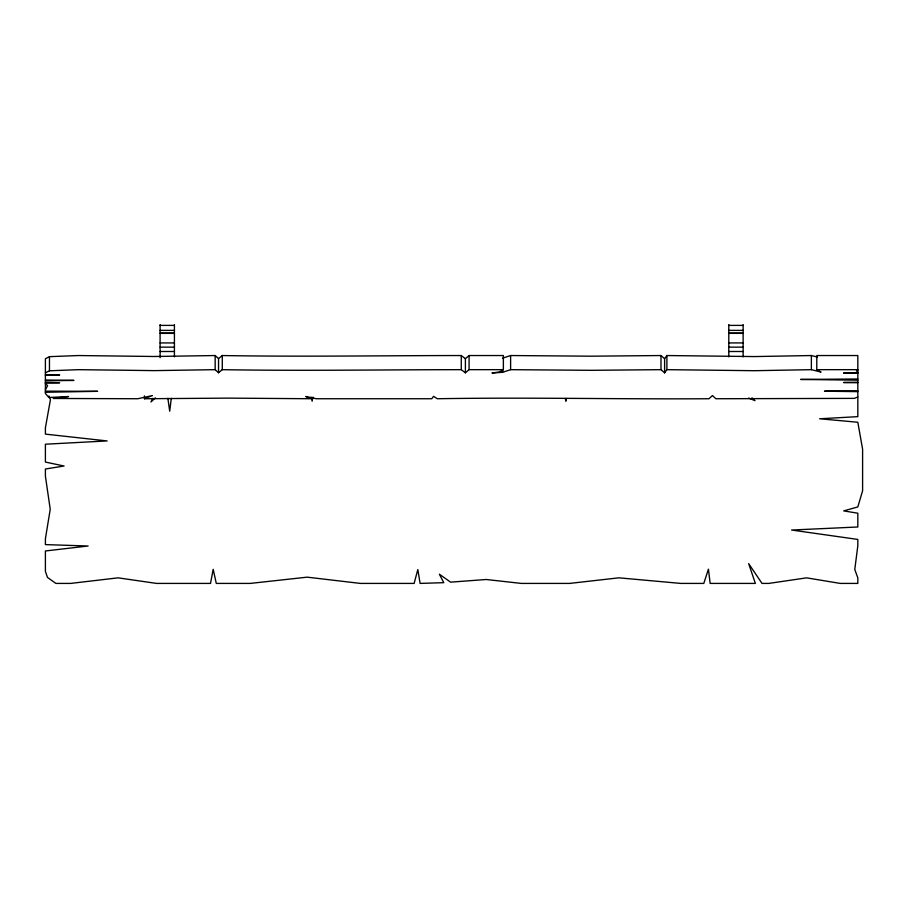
<?xml version="1.0" encoding="UTF-8"?>
<svg xmlns="http://www.w3.org/2000/svg" width="908" height="908" viewBox="0 0 908 908"><rect width="100%" height="100%" fill="white"/><g stroke="black" fill="none" stroke-linecap="round" stroke-linejoin="round"><path stroke-width="1.36" d="M171.294 398.317L169.705 411.222L167.878 398.317M566.331 398.499L565.866 401.245L565.264 398.499M312.988 397.102L312.125 401.211L311.194 397.102M152.839 398.317L150.989 401.972L155.325 397.852M45.4 389.736L47.613 385.707L45.4 383.369M45.4 372.859L49.463 370.793L78.417 369.669L154.474 370.623L215.162 369.669L218.544 372.745L222.278 369.669C301.967 371.02 381.564 369.715 461.264 369.669L465.395 372.825L465.395 358.694L469.084 355.539L503.373 355.539L503.373 369.669L499.377 371.996L491.943 373.006L502.51 372.325L510.614 369.669L591.131 370.316L660.99 369.669L664.611 372.836L664.611 358.705L666.903 355.539L754.491 356.572L811.366 355.539L817.404 357.048M664.611 372.836L666.903 369.669L666.903 355.539M465.395 372.825L469.084 369.669L503.373 369.669M218.544 372.745L218.544 358.615L222.278 355.539C301.967 356.889 381.564 355.584 461.264 355.539L465.395 358.694M218.544 358.615L215.162 355.539L154.474 356.492L78.417 355.539L49.463 356.662L45.4 358.728L45.4 393.516L48.85 397.511L68.531 396.535L53.22 398.464L137.778 398.737L152.442 395.559L144.44 398.737L144.44 395.911M857.822 396.955L854.462 398.374L715.856 398.737L712.462 395.559L708.966 398.737C618.405 399.316 527.854 397.227 437.304 398.737L433.581 396.342L431.754 398.737L316.347 398.737L305.78 396.478L310.888 398.737L228.861 398.124L144.44 398.737M857.822 370.192L856.426 370.748L857.822 372.348M502.51 358.195L510.614 355.539L591.131 356.186L660.99 355.539L664.611 358.705M857.822 372.723L843.543 373.052L857.822 373.267M857.822 382.234L843.577 382.506L857.822 382.756M45.4 382.994L59.656 382.733L45.4 382.506M45.4 392.267L97.667 391.325L45.4 391.144M45.4 375.333L59.667 375.083L45.4 374.845M45.4 380.838L73.957 380.407L45.4 380.009M857.822 390.746L824.475 391.189L857.822 391.654M857.822 378.988L800.629 379.442L857.822 380.168M160.092 325.393L174.427 325.393M728.795 325.393L743.13 325.393M160.092 330.376L174.427 330.376M728.795 330.376L743.13 330.376M160.092 333.088L174.427 333.088M728.795 333.088L743.13 333.088M160.092 333.372L174.427 333.372M728.795 333.372L743.13 333.372M160.092 342.929L174.427 342.929M728.795 342.929L743.13 342.929M160.092 347.151L174.427 347.151M728.795 347.151L743.13 347.151M160.092 351.498L174.427 351.498M728.795 351.498L743.13 351.498M666.903 369.669L754.491 370.702L811.366 369.669L821.025 372.076L816.78 369.669L816.78 355.539L857.822 355.539L857.822 416.647L819.652 418.781L857.822 422.254L862.6 449.199L862.6 490.774L857.822 506.936L843.68 510.886L857.822 513.213L857.822 526.992L791.583 530.034L857.822 539.431L857.822 545.765L854.78 569.475L857.822 577.919L857.822 583.413L840.229 583.413L806.61 577.851L768.781 583.413L762.016 583.413L748.646 563.607L755.365 583.413L710.147 583.413L708.433 569.168L703.791 583.413L680.773 583.413L618.893 577.829L569.6 583.413L521.328 583.413L486.177 579.497L450.595 582.153L439.347 574.197L443.785 582.664L420.109 583.413L417.828 569.554L414.116 583.413L360.431 583.413L307.176 577.159L250.177 583.413L216.286 583.413L213.187 569.327L210.508 583.413L156.573 583.413L118.097 577.84L70.631 583.413L55.865 583.413L47.466 577.409L45.4 571.416L45.4 550.974L88.121 546.003L45.4 544.607L45.4 538.819L50.235 509.263L45.4 476.155L45.4 469.005L64.093 466.02L45.4 462.059L45.4 444.216L107.155 440.936L45.4 434.126L45.4 427.804L50.451 399.588L48.93 395.979M816.78 369.669L857.822 369.669M748.703 398.067L755.013 400.678L751.96 397.863M811.366 355.539L811.366 369.669M743.13 324.587L743.13 356.855M728.795 324.587L728.795 356.855M660.99 355.539L660.99 369.669M510.614 355.539L510.614 369.669M502.51 369.499L502.51 372.325M469.084 355.539L469.084 369.669M461.264 355.539L461.264 369.669M222.278 355.539L222.278 369.669M215.162 355.539L215.162 369.669M174.427 324.587L174.427 356.855M160.092 324.587L160.092 357.707M49.463 356.662L49.463 370.793"/></g></svg>
